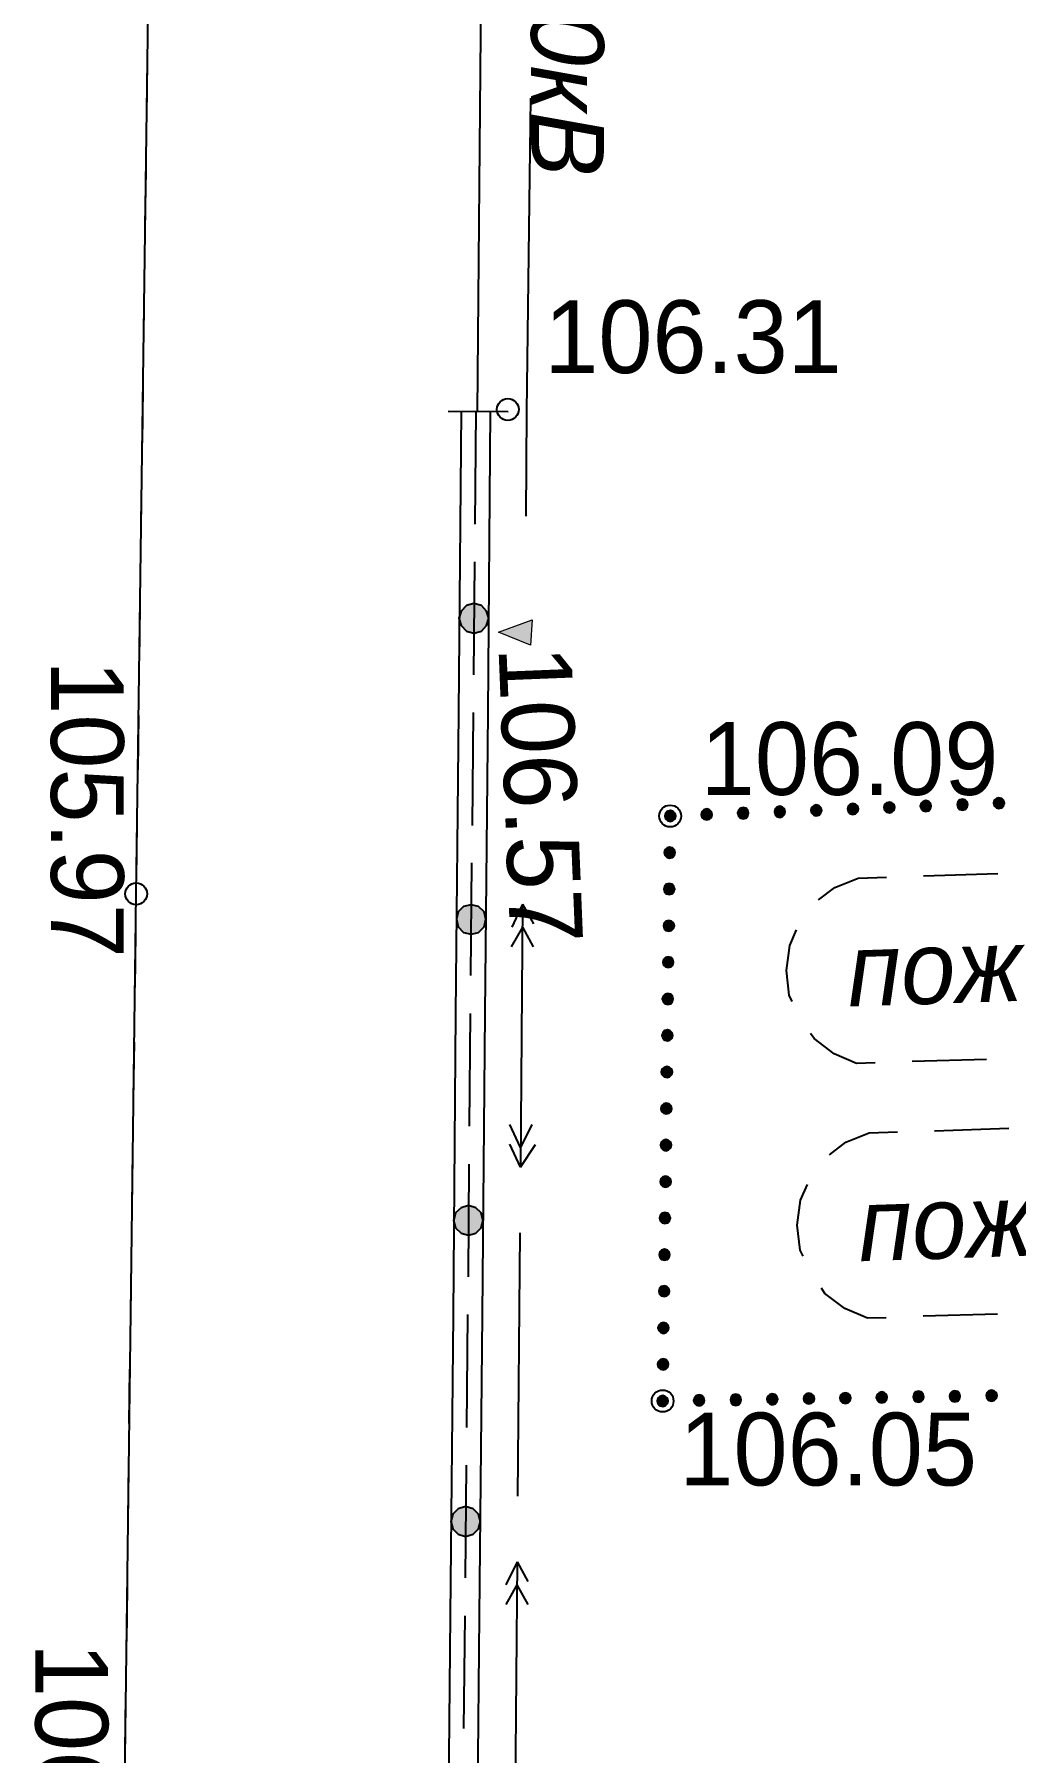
# Model space of a CAD drawing. Header units: millimetres. Extents: x 172667 to 1873135, y -274708 to 168495.
# Drawn here: x 1698227 to 1711711, y 47615 to 71223 of the extents above; entities that cross this region are included whole.
import ezdxf
from ezdxf.enums import TextEntityAlignment as Align

# ---------------------------------------------------------------- set-up
doc = ezdxf.new("R2010")
doc.units = ezdxf.units.MM
doc.layers.add('_ТОПО', color=253, linetype='Continuous')
doc.layers.add('SC007', color=7, linetype='Continuous')
doc.styles.add('1', font='', dxfattribs={"height": 0.000909972})
doc.styles.add('9', font='', dxfattribs={"height": 0.000909972})
doc.styles.add('F2', font='', dxfattribs={"height": 0.000909972})
doc.styles.get('1').set_extended_font_data('D431', italic=True)
doc.styles.get('9').set_extended_font_data('D431', italic=True)
doc.styles.get('F2').set_extended_font_data('D431')

# ---------------------------------------------------------------- blocks, each defined once
blk = doc.blocks.new('SYMBOL2060001')
at = {"layer": 'SC007'}
blk.add_circle((0, 0), 0.15, dxfattribs=at)
blk = doc.blocks.new('SYMBOL2060002')
at = {"true_color": 0x000000}
blk.add_hatch(color=18, dxfattribs=at).paths.add_polyline_path([(0.15, 0.45), (0, 0), (-0.2, 0.45)])
at = {"color": 18, "linetype": 'Continuous', "lineweight": 0, "true_color": 0x000000, "flags": 128}
blk.add_lwpolyline([(0.15, 0.45), (0, 0), (-0.2, 0.45), (0.15, 0.45), (0.15, 0.45)], close=True, dxfattribs=at)

msp = doc.modelspace()

# ---------------------------------------------------------------- hatches: boundary and pattern name
at = {"layer": '_ТОПО', "linetype": 'ByBlock', "lineweight": -2}
for points in [[(1704266.2, 62995.1), (1704371.2, 63025.1), (1704441.2, 63100.1), (1704471.2, 63200.1), (1704441.2, 63300.1), (1704371.2, 63375.1), (1704266.2, 63405.1), (1704166.2, 63375.1), (1704091.2, 63300.1), (1704061.2, 63200.1), (1704091.2, 63100.1), (1704166.2, 63025.1)], [(1709976.2, 60525.1), (1710011.2, 60535.1), (1710041.2, 60565.1), (1710051.2, 60600.1), (1710041.2, 60640.1), (1710011.2, 60665.1), (1709976.2, 60675.1), (1709936.2, 60665.1), (1709911.2, 60640.1), (1709901.2, 60600.1), (1709911.2, 60565.1), (1709936.2, 60535.1)], [(1710476.2, 60545.1), (1710516.2, 60555.1), (1710541.2, 60585.1), (1710551.2, 60620.1), (1710541.2, 60660.1), (1710516.2, 60685.1), (1710476.2, 60695.1), (1710441.2, 60685.1), (1710411.2, 60660.1), (1710401.2, 60620.1), (1710411.2, 60585.1), (1710441.2, 60555.1)], [(1710981.2, 60565.1), (1711016.2, 60575.1), (1711046.2, 60605.1), (1711056.2, 60640.1), (1711046.2, 60680.1), (1711016.2, 60705.1), (1710981.2, 60715.1), (1710941.2, 60705.1), (1710916.2, 60680.1), (1710906.2, 60640.1), (1710916.2, 60605.1), (1710941.2, 60575.1)], [(1711481.2, 60585.1), (1711521.2, 60595.1), (1711546.2, 60625.1), (1711556.2, 60660.1), (1711546.2, 60700.1), (1711521.2, 60725.1), (1711481.2, 60735.1), (1711446.2, 60725.1), (1711416.2, 60700.1), (1711406.2, 60660.1), (1711416.2, 60625.1), (1711446.2, 60595.1)], [(1706966.2, 60410.1), (1707001.2, 60420.1), (1707031.2, 60445.1), (1707041.2, 60485.1), (1707031.2, 60520.1), (1707001.2, 60550.1), (1706966.2, 60560.1), (1706926.2, 60550.1), (1706901.2, 60520.1), (1706891.2, 60485.1), (1706901.2, 60445.1), (1706926.2, 60420.1)], [(1707466.2, 60430.1), (1707506.2, 60440.1), (1707531.2, 60465.1), (1707541.2, 60505.1), (1707531.2, 60540.1), (1707506.2, 60570.1), (1707466.2, 60580.1), (1707426.2, 60570.1), (1707401.2, 60540.1), (1707391.2, 60505.1), (1707401.2, 60465.1), (1707426.2, 60440.1)], [(1707966.2, 60445.1), (1708006.2, 60455.1), (1708031.2, 60485.1), (1708041.2, 60525.1), (1708031.2, 60560.1), (1708006.2, 60590.1), (1707966.2, 60600.1), (1707931.2, 60590.1), (1707901.2, 60560.1), (1707891.2, 60525.1), (1707901.2, 60485.1), (1707931.2, 60455.1)], [(1708471.2, 60465.1), (1708506.2, 60475.1), (1708536.2, 60505.1), (1708546.2, 60540.1), (1708536.2, 60580.1), (1708506.2, 60605.1), (1708471.2, 60620.1), (1708431.2, 60605.1), (1708406.2, 60580.1), (1708396.2, 60540.1), (1708406.2, 60505.1), (1708431.2, 60475.1)], [(1708971.2, 60485.1), (1709011.2, 60495.1), (1709036.2, 60525.1), (1709046.2, 60560.1), (1709036.2, 60600.1), (1709011.2, 60625.1), (1708971.2, 60635.1), (1708936.2, 60625.1), (1708906.2, 60600.1), (1708896.2, 60560.1), (1708906.2, 60525.1), (1708936.2, 60495.1)], [(1709476.2, 60505.1), (1709511.2, 60515.1), (1709541.2, 60545.1), (1709551.2, 60580.1), (1709541.2, 60620.1), (1709511.2, 60645.1), (1709476.2, 60655.1), (1709436.2, 60645.1), (1709411.2, 60620.1), (1709401.2, 60580.1), (1709411.2, 60545.1), (1709436.2, 60515.1)], [(1706956.2, 59905.1), (1706996.2, 59915.1), (1707021.2, 59945.1), (1707031.2, 59980.1), (1707021.2, 60020.1), (1706996.2, 60045.1), (1706956.2, 60055.1), (1706921.2, 60045.1), (1706891.2, 60020.1), (1706881.2, 59980.1), (1706891.2, 59945.1), (1706921.2, 59915.1)], [(1706951.2, 59405.1), (1706991.2, 59415.1), (1707016.2, 59440.1), (1707026.2, 59480.1), (1707016.2, 59515.1), (1706991.2, 59545.1), (1706951.2, 59555.1), (1706911.2, 59545.1), (1706886.2, 59515.1), (1706876.2, 59480.1), (1706886.2, 59440.1), (1706911.2, 59415.1)], [(1704231.2, 58860.1), (1704331.2, 58885.1), (1704406.2, 58960.1), (1704431.2, 59065.1), (1704406.2, 59165.1), (1704331.2, 59240.1), (1704231.2, 59265.1), (1704126.2, 59240.1), (1704051.2, 59165.1), (1704026.2, 59065.1), (1704051.2, 58960.1), (1704126.2, 58885.1)], [(1706946.2, 58900.1), (1706981.2, 58910.1), (1707011.2, 58940.1), (1707021.2, 58975.1), (1707011.2, 59015.1), (1706981.2, 59040.1), (1706946.2, 59050.1), (1706906.2, 59040.1), (1706881.2, 59015.1), (1706871.2, 58975.1), (1706881.2, 58940.1), (1706906.2, 58910.1)], [(1706936.2, 58400.1), (1706976.2, 58410.1), (1707001.2, 58435.1), (1707011.2, 58475.1), (1707001.2, 58510.1), (1706976.2, 58540.1), (1706936.2, 58550.1), (1706901.2, 58540.1), (1706871.2, 58510.1), (1706861.2, 58475.1), (1706871.2, 58435.1), (1706901.2, 58410.1)], [(1706931.2, 57895.1), (1706971.2, 57905.1), (1706996.2, 57935.1), (1707006.2, 57970.1), (1706996.2, 58010.1), (1706971.2, 58035.1), (1706931.2, 58045.1), (1706896.2, 58035.1), (1706866.2, 58010.1), (1706856.2, 57970.1), (1706866.2, 57935.1), (1706896.2, 57905.1)], [(1706926.2, 57395.1), (1706961.2, 57405.1), (1706991.2, 57430.1), (1707001.2, 57470.1), (1706991.2, 57505.1), (1706961.2, 57535.1), (1706926.2, 57545.1), (1706886.2, 57535.1), (1706861.2, 57505.1), (1706851.2, 57470.1), (1706861.2, 57430.1), (1706886.2, 57405.1)], [(1706921.2, 56890.1), (1706956.2, 56900.1), (1706986.2, 56930.1), (1706996.2, 56965.1), (1706986.2, 57005.1), (1706956.2, 57030.1), (1706921.2, 57040.1), (1706881.2, 57030.1), (1706851.2, 57005.1), (1706841.2, 56965.1), (1706851.2, 56930.1), (1706881.2, 56900.1)], [(1706911.2, 56390.1), (1706951.2, 56400.1), (1706976.2, 56425.1), (1706986.2, 56465.1), (1706976.2, 56500.1), (1706951.2, 56530.1), (1706911.2, 56540.1), (1706876.2, 56530.1), (1706846.2, 56500.1), (1706836.2, 56465.1), (1706846.2, 56425.1), (1706876.2, 56400.1)], [(1706906.2, 55885.1), (1706941.2, 55895.1), (1706971.2, 55925.1), (1706981.2, 55960.1), (1706971.2, 56000.1), (1706941.2, 56025.1), (1706906.2, 56040.1), (1706866.2, 56025.1), (1706841.2, 56000.1), (1706831.2, 55960.1), (1706841.2, 55925.1), (1706866.2, 55895.1)], [(1706901.2, 55385.1), (1706936.2, 55395.1), (1706966.2, 55420.1), (1706976.2, 55460.1), (1706966.2, 55500.1), (1706936.2, 55525.1), (1706901.2, 55535.1), (1706861.2, 55525.1), (1706836.2, 55500.1), (1706826.2, 55460.1), (1706836.2, 55420.1), (1706861.2, 55395.1)], [(1704191.2, 54725.1), (1704291.2, 54750.1), (1704366.2, 54825.1), (1704396.2, 54925.1), (1704366.2, 55030.1), (1704291.2, 55100.1), (1704191.2, 55130.1), (1704091.2, 55100.1), (1704016.2, 55030.1), (1703986.2, 54925.1), (1704016.2, 54825.1), (1704091.2, 54750.1)], [(1706891.2, 54885.1), (1706931.2, 54895.1), (1706956.2, 54920.1), (1706966.2, 54960.1), (1706956.2, 54995.1), (1706931.2, 55025.1), (1706891.2, 55035.1), (1706856.2, 55025.1), (1706826.2, 54995.1), (1706816.2, 54960.1), (1706826.2, 54920.1), (1706856.2, 54895.1)], [(1706886.2, 54380.1), (1706926.2, 54390.1), (1706951.2, 54420.1), (1706961.2, 54455.1), (1706951.2, 54495.1), (1706926.2, 54520.1), (1706886.2, 54530.1), (1706846.2, 54520.1), (1706821.2, 54495.1), (1706811.2, 54455.1), (1706821.2, 54420.1), (1706846.2, 54390.1)], [(1706881.2, 53880.1), (1706916.2, 53890.1), (1706946.2, 53915.1), (1706956.2, 53955.1), (1706946.2, 53990.1), (1706916.2, 54020.1), (1706881.2, 54030.1), (1706841.2, 54020.1), (1706816.2, 53990.1), (1706806.2, 53955.1), (1706816.2, 53915.1), (1706841.2, 53890.1)], [(1706871.2, 53375.1), (1706911.2, 53385.1), (1706936.2, 53415.1), (1706946.2, 53450.1), (1706936.2, 53490.1), (1706911.2, 53515.1), (1706871.2, 53525.1), (1706836.2, 53515.1), (1706806.2, 53490.1), (1706796.2, 53450.1), (1706806.2, 53415.1), (1706836.2, 53385.1)], [(1706866.2, 52875.1), (1706906.2, 52885.1), (1706931.2, 52910.1), (1706941.2, 52950.1), (1706931.2, 52985.1), (1706906.2, 53015.1), (1706866.2, 53025.1), (1706831.2, 53015.1), (1706801.2, 52985.1), (1706791.2, 52950.1), (1706801.2, 52910.1), (1706831.2, 52885.1)], [(1706861.2, 52370.1), (1706896.2, 52380.1), (1706926.2, 52410.1), (1706936.2, 52445.1), (1706926.2, 52485.1), (1706896.2, 52510.1), (1706861.2, 52520.1), (1706821.2, 52510.1), (1706796.2, 52485.1), (1706786.2, 52445.1), (1706796.2, 52410.1), (1706821.2, 52380.1)], [(1707361.2, 52380.1), (1707401.2, 52390.1), (1707426.2, 52415.1), (1707436.2, 52455.1), (1707426.2, 52490.1), (1707401.2, 52520.1), (1707361.2, 52530.1), (1707326.2, 52520.1), (1707296.2, 52490.1), (1707286.2, 52455.1), (1707296.2, 52415.1), (1707326.2, 52390.1)], [(1707866.2, 52385.1), (1707901.2, 52395.1), (1707931.2, 52425.1), (1707941.2, 52460.1), (1707931.2, 52500.1), (1707901.2, 52530.1), (1707866.2, 52540.1), (1707826.2, 52530.1), (1707801.2, 52500.1), (1707791.2, 52460.1), (1707801.2, 52425.1), (1707826.2, 52395.1)], [(1708366.2, 52395.1), (1708406.2, 52405.1), (1708431.2, 52435.1), (1708441.2, 52470.1), (1708431.2, 52510.1), (1708406.2, 52535.1), (1708366.2, 52545.1), (1708331.2, 52535.1), (1708301.2, 52510.1), (1708291.2, 52470.1), (1708301.2, 52435.1), (1708331.2, 52405.1)], [(1708871.2, 52405.1), (1708906.2, 52415.1), (1708936.2, 52440.1), (1708946.2, 52480.1), (1708936.2, 52515.1), (1708906.2, 52545.1), (1708871.2, 52555.1), (1708831.2, 52545.1), (1708806.2, 52515.1), (1708796.2, 52480.1), (1708806.2, 52440.1), (1708831.2, 52415.1)], [(1709371.2, 52410.1), (1709411.2, 52420.1), (1709436.2, 52450.1), (1709446.2, 52485.1), (1709436.2, 52525.1), (1709411.2, 52550.1), (1709371.2, 52560.1), (1709331.2, 52550.1), (1709306.2, 52525.1), (1709296.2, 52485.1), (1709306.2, 52450.1), (1709331.2, 52420.1)], [(1709871.2, 52420.1), (1709911.2, 52430.1), (1709936.2, 52460.1), (1709946.2, 52495.1), (1709936.2, 52535.1), (1709911.2, 52560.1), (1709871.2, 52570.1), (1709836.2, 52560.1), (1709806.2, 52535.1), (1709796.2, 52495.1), (1709806.2, 52460.1), (1709836.2, 52430.1)], [(1710376.2, 52430.1), (1710411.2, 52440.1), (1710441.2, 52465.1), (1710451.2, 52505.1), (1710441.2, 52540.1), (1710411.2, 52570.1), (1710376.2, 52580.1), (1710336.2, 52570.1), (1710311.2, 52540.1), (1710301.2, 52505.1), (1710311.2, 52465.1), (1710336.2, 52440.1)], [(1710876.2, 52435.1), (1710916.2, 52445.1), (1710941.2, 52475.1), (1710951.2, 52510.1), (1710941.2, 52550.1), (1710916.2, 52575.1), (1710876.2, 52585.1), (1710841.2, 52575.1), (1710811.2, 52550.1), (1710801.2, 52510.1), (1710811.2, 52475.1), (1710841.2, 52445.1)], [(1711381.2, 52445.1), (1711416.2, 52455.1), (1711446.2, 52485.1), (1711456.2, 52520.1), (1711446.2, 52560.1), (1711416.2, 52585.1), (1711381.2, 52595.1), (1711341.2, 52585.1), (1711316.2, 52560.1), (1711306.2, 52520.1), (1711316.2, 52485.1), (1711341.2, 52455.1)], [(1704151.2, 50585.1), (1704256.2, 50615.1), (1704331.2, 50690.1), (1704356.2, 50790.1), (1704331.2, 50890.1), (1704256.2, 50965.1), (1704151.2, 50995.1), (1704051.2, 50965.1), (1703976.2, 50890.1), (1703951.2, 50790.1), (1703976.2, 50690.1), (1704051.2, 50615.1)]]:
    msp.add_hatch(color=8, dxfattribs=at).paths.add_polyline_path(points)

# ---------------------------------------------------------------- linework, layer by layer
at = {"layer": '_ТОПО', "color": 8, "linetype": 'ByBlock', "lineweight": -2}
for p, q in [((1704389.2, 74792.5, 105965.7), (1704311.2, 66042.7, 105718)), ((1699771.2, 70100.1, 104683.5), (1699781.2, 70850.1, 104683.5)), ((1699751.2, 68605.1, 104683.5), (1699761.2, 69350.1, 104683.5)), ((1699731.2, 67105.1, 104683.5), (1699741.2, 67855.1, 104683.5)), ((1699711.2, 65610.1, 104683.5), (1699721.2, 66355.1, 104683.5)), ((1703911.2, 66046.2, 105841.8), (1704736.2, 66038.9, 105841.8)), ((1704091.2, 66045.1, 106311.5), (1704056.2, 61910.1, 106297.9)), ((1704291.2, 66045.1, 106312.3), (1704281.2, 64495.1, 106307.3)), ((1704291.2, 66045.1, 106312.3), (1704281.2, 64495.1, 106307.3)), ((1704491.2, 66045.1, 106313), (1704456.2, 61905.1, 106297.9)), ((1699691.2, 64110.1, 104683.5), (1699701.2, 64860.1, 104683.5)), ((1704276.2, 63975.1, 106305.4), (1704261.2, 62425.1, 106299.8)), ((1704276.2, 63975.1, 106305.4), (1704261.2, 62425.1, 106299.8)), ((1699671.2, 62615.1, 104683.5), (1699681.2, 63365.1, 104683.5)), ((1699651.2, 61120.1, 104683.5), (1699661.2, 61865.1, 104683.5)), ((1704056.2, 61910.1, 106297.9), (1704016.2, 57770.1, 106282.8)), ((1704256.2, 61905.1, 106297.9), (1704241.2, 60355.1, 106292.3)), ((1704256.2, 61905.1, 106297.9), (1704241.2, 60355.1, 106292.3)), ((1704456.2, 61905.1, 106297.9), (1704416.2, 57770.1, 106282.9)), ((1699631.2, 59620.1, 104683.5), (1699641.2, 60370.1, 104683.5)), ((1704236.2, 59840.1, 106290.4), (1704221.2, 58290.1, 106284.7)), ((1704236.2, 59840.1, 106290.4), (1704221.2, 58290.1, 106284.7)), ((1710446.2, 59660.1, 104980.2), (1711466.2, 59695.1, 104980.2)), ((1704936.2, 59270.1, 106242), (1704786.2, 58955.1, 106242)), ((1704936.2, 59270.1, 106242), (1704906.2, 55660.1, 106242)), ((1704936.2, 59270.1, 106242), (1705086.2, 59000.1, 106242)), ((1699611.2, 58125.1, 104683.5), (1699621.2, 58875.1, 104683.5)), ((1704936.2, 58955.1, 106242), (1704781.2, 58685.1, 106242)), ((1704936.2, 58955.1, 106242), (1705081.2, 58685.1, 106242)), ((1704016.2, 57770.1, 106282.8), (1703981.2, 53635.1, 106267.8)), ((1704216.2, 57770.1, 106282.8), (1704201.2, 56220.1, 106277.2)), ((1704216.2, 57770.1, 106282.8), (1704201.2, 56220.1, 106277.2)), ((1704416.2, 57770.1, 106282.9), (1704381.2, 53630.1, 106267.8)), ((1699591.2, 56625.1, 104683.5), (1699601.2, 57375.1, 104683.5)), ((1711311.2, 57140.1, 104980.2), (1710291.2, 57110.1, 104980.2)), ((1710596.2, 56160.1, 104980.2), (1711616.2, 56195.1, 104980.2)), ((1704906.2, 55660.1, 106242), (1704761.2, 55975.1, 106242)), ((1704906.2, 55660.1, 106242), (1705111.2, 55970.1, 106242)), ((1699571.2, 55130.1, 104683.5), (1699581.2, 55880.1, 104683.5)), ((1704196.2, 55700.1, 106275.3), (1704186.2, 54150.1, 106269.6)), ((1704196.2, 55700.1, 106275.3), (1704186.2, 54150.1, 106269.6)), ((1704896.2, 54755.1, 106242), (1704866.2, 51140.1, 106242)), ((1699551.2, 53635.1, 104683.5), (1699561.2, 54380.1, 104683.5)), ((1703981.2, 53635.1, 106267.8), (1703941.2, 49500.1, 106252.7)), ((1704181.2, 53635.1, 106267.8), (1704166.2, 52080.1, 106262.1)), ((1704181.2, 53635.1, 106267.8), (1704166.2, 52080.1, 106262.1)), ((1704381.2, 53630.1, 106267.8), (1704341.2, 49495.1, 106252.7)), ((1711461.2, 53640.1, 104980.2), (1710441.2, 53610.1, 104980.2)), ((1699531.2, 52135.1, 104683.5), (1699541.2, 52885.1, 104683.5)), ((1704161.2, 51565.1, 106260.2), (1704146.2, 50015.1, 106254.6)), ((1704161.2, 51565.1, 106260.2), (1704146.2, 50015.1, 106254.6)), ((1699516.2, 50640.1, 104683.5), (1699521.2, 51390.1, 104683.5)), ((1704861.2, 50235.1, 106242), (1704706.2, 49920.1, 106242)), ((1704861.2, 50235.1, 106242), (1704831.2, 46620.1, 106242)), ((1704861.2, 50235.1, 106242), (1705006.2, 49965.1, 106242)), ((1699496.2, 49140.1, 104683.5), (1699506.2, 49890.1, 104683.5)), ((1704856.2, 49920.1, 106242), (1704706.2, 49650.1, 106242)), ((1704856.2, 49920.1, 106242), (1705006.2, 49650.1, 106242)), ((1703941.2, 49500.1, 106252.7), (1703901.2, 45360.1, 106237.6)), ((1704141.2, 49495.1, 106252.7), (1704126.2, 47945.1, 106247)), ((1704141.2, 49495.1, 106252.7), (1704126.2, 47945.1, 106247)), ((1704341.2, 49495.1, 106252.7), (1704301.2, 45360.1, 106237.6)), ((1699476.2, 47645.1, 104683.5), (1699486.2, 48395.1, 104683.5))]:
    msp.add_line(p, q, dxfattribs=at)
at = {"layer": '_ТОПО', "color": 8, "linetype": 'ByBlock', "lineweight": -2, "flags": 128}
for points, elevation in [([(1700068.2, 18713.1), (1701442.2, 19343.1), (1699594.2, 32694.1), (1699451.2, 45754.1), (1699626.2, 59414.1), (1699819.2, 73553.1), (1700248.2, 87221.1), (1700273.8, 93297.9)], 104683.5), ([(1705046.2, 70345.1), (1704991.2, 66040.1), (1704981.2, 64605.1)], 106242), ([(1709001.2, 59330.1), (1709226.2, 59500.1), (1709546.2, 59630.1), (1709936.2, 59645.1)], 104980.2), ([(1708641.2, 57935.1), (1708601.2, 58020.1), (1708561.2, 58360.1), (1708606.2, 58705.1), (1708701.2, 58920.1)], 104980.2), ([(1709781.2, 57090.1), (1709526.2, 57085.1), (1709216.2, 57215.1), (1708941.2, 57425.1), (1708891.2, 57495.1)], 104980.2), ([(1705061.2, 56245.1), (1704906.2, 55930.1), (1704761.2, 56245.1)], 106242), ([(1709151.2, 55830.1), (1709376.2, 56000.1), (1709696.2, 56130.1), (1710086.2, 56145.1)], 104980.2), ([(1708791.2, 54435.1), (1708751.2, 54520.1), (1708711.2, 54860.1), (1708756.2, 55205.1), (1708851.2, 55420.1)], 104980.2), ([(1709931.2, 53590.1), (1709676.2, 53585.1), (1709366.2, 53715.1), (1709091.2, 53925.1), (1709041.2, 53995.1)], 104980.2)]:
    msp.add_lwpolyline(points, dxfattribs=dict(at, elevation=elevation))
for points, elevation in [([(1704266.2, 62995.1), (1704371.2, 63025.1), (1704441.2, 63100.1), (1704471.2, 63200.1), (1704441.2, 63300.1), (1704371.2, 63375.1), (1704266.2, 63405.1), (1704166.2, 63375.1), (1704091.2, 63300.1), (1704061.2, 63200.1), (1704091.2, 63100.1), (1704166.2, 63025.1), (1704266.2, 62995.1)], 106302.6), ([(1704266.2, 62995.1), (1704371.2, 63025.1), (1704441.2, 63100.1), (1704471.2, 63200.1), (1704441.2, 63300.1), (1704371.2, 63375.1), (1704266.2, 63405.1), (1704166.2, 63375.1), (1704091.2, 63300.1), (1704061.2, 63200.1), (1704091.2, 63100.1), (1704166.2, 63025.1), (1704266.2, 62995.1)], 106215), ([(1709976.2, 60525.1), (1710011.2, 60535.1), (1710041.2, 60565.1), (1710051.2, 60600.1), (1710041.2, 60640.1), (1710011.2, 60665.1), (1709976.2, 60675.1), (1709936.2, 60665.1), (1709911.2, 60640.1), (1709901.2, 60600.1), (1709911.2, 60565.1), (1709936.2, 60535.1), (1709976.2, 60525.1)], 106110.5), ([(1709976.2, 60525.1), (1710011.2, 60535.1), (1710041.2, 60565.1), (1710051.2, 60600.1), (1710041.2, 60640.1), (1710011.2, 60665.1), (1709976.2, 60675.1), (1709936.2, 60665.1), (1709911.2, 60640.1), (1709901.2, 60600.1), (1709911.2, 60565.1), (1709936.2, 60535.1), (1709976.2, 60525.1)], 106110.5), ([(1710476.2, 60545.1), (1710516.2, 60555.1), (1710541.2, 60585.1), (1710551.2, 60620.1), (1710541.2, 60660.1), (1710516.2, 60685.1), (1710476.2, 60695.1), (1710441.2, 60685.1), (1710411.2, 60660.1), (1710401.2, 60620.1), (1710411.2, 60585.1), (1710441.2, 60555.1), (1710476.2, 60545.1)], 106110.5), ([(1710476.2, 60545.1), (1710516.2, 60555.1), (1710541.2, 60585.1), (1710551.2, 60620.1), (1710541.2, 60660.1), (1710516.2, 60685.1), (1710476.2, 60695.1), (1710441.2, 60685.1), (1710411.2, 60660.1), (1710401.2, 60620.1), (1710411.2, 60585.1), (1710441.2, 60555.1), (1710476.2, 60545.1)], 106110.5), ([(1710981.2, 60565.1), (1711016.2, 60575.1), (1711046.2, 60605.1), (1711056.2, 60640.1), (1711046.2, 60680.1), (1711016.2, 60705.1), (1710981.2, 60715.1), (1710941.2, 60705.1), (1710916.2, 60680.1), (1710906.2, 60640.1), (1710916.2, 60605.1), (1710941.2, 60575.1), (1710981.2, 60565.1)], 106110.5), ([(1710981.2, 60565.1), (1711016.2, 60575.1), (1711046.2, 60605.1), (1711056.2, 60640.1), (1711046.2, 60680.1), (1711016.2, 60705.1), (1710981.2, 60715.1), (1710941.2, 60705.1), (1710916.2, 60680.1), (1710906.2, 60640.1), (1710916.2, 60605.1), (1710941.2, 60575.1), (1710981.2, 60565.1)], 106110.5), ([(1711481.2, 60585.1), (1711521.2, 60595.1), (1711546.2, 60625.1), (1711556.2, 60660.1), (1711546.2, 60700.1), (1711521.2, 60725.1), (1711481.2, 60735.1), (1711446.2, 60725.1), (1711416.2, 60700.1), (1711406.2, 60660.1), (1711416.2, 60625.1), (1711446.2, 60595.1), (1711481.2, 60585.1)], 106110.5), ([(1711481.2, 60585.1), (1711521.2, 60595.1), (1711546.2, 60625.1), (1711556.2, 60660.1), (1711546.2, 60700.1), (1711521.2, 60725.1), (1711481.2, 60735.1), (1711446.2, 60725.1), (1711416.2, 60700.1), (1711406.2, 60660.1), (1711416.2, 60625.1), (1711446.2, 60595.1), (1711481.2, 60585.1)], 106110.5), ([(1706966.2, 60410.1), (1707001.2, 60420.1), (1707031.2, 60445.1), (1707041.2, 60485.1), (1707031.2, 60520.1), (1707001.2, 60550.1), (1706966.2, 60560.1), (1706926.2, 60550.1), (1706901.2, 60520.1), (1706891.2, 60485.1), (1706901.2, 60445.1), (1706926.2, 60420.1), (1706966.2, 60410.1)], 106110.5), ([(1706966.2, 60410.1), (1707001.2, 60420.1), (1707031.2, 60445.1), (1707041.2, 60485.1), (1707031.2, 60520.1), (1707001.2, 60550.1), (1706966.2, 60560.1), (1706926.2, 60550.1), (1706901.2, 60520.1), (1706891.2, 60485.1), (1706901.2, 60445.1), (1706926.2, 60420.1), (1706966.2, 60410.1)], 106110.5), ([(1707466.2, 60430.1), (1707506.2, 60440.1), (1707531.2, 60465.1), (1707541.2, 60505.1), (1707531.2, 60540.1), (1707506.2, 60570.1), (1707466.2, 60580.1), (1707426.2, 60570.1), (1707401.2, 60540.1), (1707391.2, 60505.1), (1707401.2, 60465.1), (1707426.2, 60440.1), (1707466.2, 60430.1)], 106110.5), ([(1707466.2, 60430.1), (1707506.2, 60440.1), (1707531.2, 60465.1), (1707541.2, 60505.1), (1707531.2, 60540.1), (1707506.2, 60570.1), (1707466.2, 60580.1), (1707426.2, 60570.1), (1707401.2, 60540.1), (1707391.2, 60505.1), (1707401.2, 60465.1), (1707426.2, 60440.1), (1707466.2, 60430.1)], 106110.5), ([(1707966.2, 60445.1), (1708006.2, 60455.1), (1708031.2, 60485.1), (1708041.2, 60525.1), (1708031.2, 60560.1), (1708006.2, 60590.1), (1707966.2, 60600.1), (1707931.2, 60590.1), (1707901.2, 60560.1), (1707891.2, 60525.1), (1707901.2, 60485.1), (1707931.2, 60455.1), (1707966.2, 60445.1)], 106110.5), ([(1707966.2, 60445.1), (1708006.2, 60455.1), (1708031.2, 60485.1), (1708041.2, 60525.1), (1708031.2, 60560.1), (1708006.2, 60590.1), (1707966.2, 60600.1), (1707931.2, 60590.1), (1707901.2, 60560.1), (1707891.2, 60525.1), (1707901.2, 60485.1), (1707931.2, 60455.1), (1707966.2, 60445.1)], 106110.5), ([(1708471.2, 60465.1), (1708506.2, 60475.1), (1708536.2, 60505.1), (1708546.2, 60540.1), (1708536.2, 60580.1), (1708506.2, 60605.1), (1708471.2, 60620.1), (1708431.2, 60605.1), (1708406.2, 60580.1), (1708396.2, 60540.1), (1708406.2, 60505.1), (1708431.2, 60475.1), (1708471.2, 60465.1)], 106110.5), ([(1708471.2, 60465.1), (1708506.2, 60475.1), (1708536.2, 60505.1), (1708546.2, 60540.1), (1708536.2, 60580.1), (1708506.2, 60605.1), (1708471.2, 60620.1), (1708431.2, 60605.1), (1708406.2, 60580.1), (1708396.2, 60540.1), (1708406.2, 60505.1), (1708431.2, 60475.1), (1708471.2, 60465.1)], 106110.5), ([(1708971.2, 60485.1), (1709011.2, 60495.1), (1709036.2, 60525.1), (1709046.2, 60560.1), (1709036.2, 60600.1), (1709011.2, 60625.1), (1708971.2, 60635.1), (1708936.2, 60625.1), (1708906.2, 60600.1), (1708896.2, 60560.1), (1708906.2, 60525.1), (1708936.2, 60495.1), (1708971.2, 60485.1)], 106110.5), ([(1708971.2, 60485.1), (1709011.2, 60495.1), (1709036.2, 60525.1), (1709046.2, 60560.1), (1709036.2, 60600.1), (1709011.2, 60625.1), (1708971.2, 60635.1), (1708936.2, 60625.1), (1708906.2, 60600.1), (1708896.2, 60560.1), (1708906.2, 60525.1), (1708936.2, 60495.1), (1708971.2, 60485.1)], 106110.5), ([(1709476.2, 60505.1), (1709511.2, 60515.1), (1709541.2, 60545.1), (1709551.2, 60580.1), (1709541.2, 60620.1), (1709511.2, 60645.1), (1709476.2, 60655.1), (1709436.2, 60645.1), (1709411.2, 60620.1), (1709401.2, 60580.1), (1709411.2, 60545.1), (1709436.2, 60515.1), (1709476.2, 60505.1)], 106110.5), ([(1709476.2, 60505.1), (1709511.2, 60515.1), (1709541.2, 60545.1), (1709551.2, 60580.1), (1709541.2, 60620.1), (1709511.2, 60645.1), (1709476.2, 60655.1), (1709436.2, 60645.1), (1709411.2, 60620.1), (1709401.2, 60580.1), (1709411.2, 60545.1), (1709436.2, 60515.1), (1709476.2, 60505.1)], 106110.5), ([(1706956.2, 59905.1), (1706996.2, 59915.1), (1707021.2, 59945.1), (1707031.2, 59980.1), (1707021.2, 60020.1), (1706996.2, 60045.1), (1706956.2, 60055.1), (1706921.2, 60045.1), (1706891.2, 60020.1), (1706881.2, 59980.1), (1706891.2, 59945.1), (1706921.2, 59915.1), (1706956.2, 59905.1)], 106110.5), ([(1706956.2, 59905.1), (1706996.2, 59915.1), (1707021.2, 59945.1), (1707031.2, 59980.1), (1707021.2, 60020.1), (1706996.2, 60045.1), (1706956.2, 60055.1), (1706921.2, 60045.1), (1706891.2, 60020.1), (1706881.2, 59980.1), (1706891.2, 59945.1), (1706921.2, 59915.1), (1706956.2, 59905.1)], 106110.5), ([(1706951.2, 59405.1), (1706991.2, 59415.1), (1707016.2, 59440.1), (1707026.2, 59480.1), (1707016.2, 59515.1), (1706991.2, 59545.1), (1706951.2, 59555.1), (1706911.2, 59545.1), (1706886.2, 59515.1), (1706876.2, 59480.1), (1706886.2, 59440.1), (1706911.2, 59415.1), (1706951.2, 59405.1)], 106110.5), ([(1706951.2, 59405.1), (1706991.2, 59415.1), (1707016.2, 59440.1), (1707026.2, 59480.1), (1707016.2, 59515.1), (1706991.2, 59545.1), (1706951.2, 59555.1), (1706911.2, 59545.1), (1706886.2, 59515.1), (1706876.2, 59480.1), (1706886.2, 59440.1), (1706911.2, 59415.1), (1706951.2, 59405.1)], 106110.5), ([(1704231.2, 58860.1), (1704331.2, 58885.1), (1704406.2, 58960.1), (1704431.2, 59065.1), (1704406.2, 59165.1), (1704331.2, 59240.1), (1704231.2, 59265.1), (1704126.2, 59240.1), (1704051.2, 59165.1), (1704026.2, 59065.1), (1704051.2, 58960.1), (1704126.2, 58885.1), (1704231.2, 58860.1)], 106287.5), ([(1704231.2, 58860.1), (1704331.2, 58885.1), (1704406.2, 58960.1), (1704431.2, 59065.1), (1704406.2, 59165.1), (1704331.2, 59240.1), (1704231.2, 59265.1), (1704126.2, 59240.1), (1704051.2, 59165.1), (1704026.2, 59065.1), (1704051.2, 58960.1), (1704126.2, 58885.1), (1704231.2, 58860.1)], 106215), ([(1706946.2, 58900.1), (1706981.2, 58910.1), (1707011.2, 58940.1), (1707021.2, 58975.1), (1707011.2, 59015.1), (1706981.2, 59040.1), (1706946.2, 59050.1), (1706906.2, 59040.1), (1706881.2, 59015.1), (1706871.2, 58975.1), (1706881.2, 58940.1), (1706906.2, 58910.1), (1706946.2, 58900.1)], 106110.5), ([(1706946.2, 58900.1), (1706981.2, 58910.1), (1707011.2, 58940.1), (1707021.2, 58975.1), (1707011.2, 59015.1), (1706981.2, 59040.1), (1706946.2, 59050.1), (1706906.2, 59040.1), (1706881.2, 59015.1), (1706871.2, 58975.1), (1706881.2, 58940.1), (1706906.2, 58910.1), (1706946.2, 58900.1)], 106110.5), ([(1706936.2, 58400.1), (1706976.2, 58410.1), (1707001.2, 58435.1), (1707011.2, 58475.1), (1707001.2, 58510.1), (1706976.2, 58540.1), (1706936.2, 58550.1), (1706901.2, 58540.1), (1706871.2, 58510.1), (1706861.2, 58475.1), (1706871.2, 58435.1), (1706901.2, 58410.1), (1706936.2, 58400.1)], 106110.5), ([(1706936.2, 58400.1), (1706976.2, 58410.1), (1707001.2, 58435.1), (1707011.2, 58475.1), (1707001.2, 58510.1), (1706976.2, 58540.1), (1706936.2, 58550.1), (1706901.2, 58540.1), (1706871.2, 58510.1), (1706861.2, 58475.1), (1706871.2, 58435.1), (1706901.2, 58410.1), (1706936.2, 58400.1)], 106110.5), ([(1706931.2, 57895.1), (1706971.2, 57905.1), (1706996.2, 57935.1), (1707006.2, 57970.1), (1706996.2, 58010.1), (1706971.2, 58035.1), (1706931.2, 58045.1), (1706896.2, 58035.1), (1706866.2, 58010.1), (1706856.2, 57970.1), (1706866.2, 57935.1), (1706896.2, 57905.1), (1706931.2, 57895.1)], 106110.5), ([(1706931.2, 57895.1), (1706971.2, 57905.1), (1706996.2, 57935.1), (1707006.2, 57970.1), (1706996.2, 58010.1), (1706971.2, 58035.1), (1706931.2, 58045.1), (1706896.2, 58035.1), (1706866.2, 58010.1), (1706856.2, 57970.1), (1706866.2, 57935.1), (1706896.2, 57905.1), (1706931.2, 57895.1)], 106110.5), ([(1706926.2, 57395.1), (1706961.2, 57405.1), (1706991.2, 57430.1), (1707001.2, 57470.1), (1706991.2, 57505.1), (1706961.2, 57535.1), (1706926.2, 57545.1), (1706886.2, 57535.1), (1706861.2, 57505.1), (1706851.2, 57470.1), (1706861.2, 57430.1), (1706886.2, 57405.1), (1706926.2, 57395.1)], 106110.5), ([(1706926.2, 57395.1), (1706961.2, 57405.1), (1706991.2, 57430.1), (1707001.2, 57470.1), (1706991.2, 57505.1), (1706961.2, 57535.1), (1706926.2, 57545.1), (1706886.2, 57535.1), (1706861.2, 57505.1), (1706851.2, 57470.1), (1706861.2, 57430.1), (1706886.2, 57405.1), (1706926.2, 57395.1)], 106110.5), ([(1706921.2, 56890.1), (1706956.2, 56900.1), (1706986.2, 56930.1), (1706996.2, 56965.1), (1706986.2, 57005.1), (1706956.2, 57030.1), (1706921.2, 57040.1), (1706881.2, 57030.1), (1706851.2, 57005.1), (1706841.2, 56965.1), (1706851.2, 56930.1), (1706881.2, 56900.1), (1706921.2, 56890.1)], 106110.5), ([(1706921.2, 56890.1), (1706956.2, 56900.1), (1706986.2, 56930.1), (1706996.2, 56965.1), (1706986.2, 57005.1), (1706956.2, 57030.1), (1706921.2, 57040.1), (1706881.2, 57030.1), (1706851.2, 57005.1), (1706841.2, 56965.1), (1706851.2, 56930.1), (1706881.2, 56900.1), (1706921.2, 56890.1)], 106110.5), ([(1706911.2, 56390.1), (1706951.2, 56400.1), (1706976.2, 56425.1), (1706986.2, 56465.1), (1706976.2, 56500.1), (1706951.2, 56530.1), (1706911.2, 56540.1), (1706876.2, 56530.1), (1706846.2, 56500.1), (1706836.2, 56465.1), (1706846.2, 56425.1), (1706876.2, 56400.1), (1706911.2, 56390.1)], 106110.5), ([(1706911.2, 56390.1), (1706951.2, 56400.1), (1706976.2, 56425.1), (1706986.2, 56465.1), (1706976.2, 56500.1), (1706951.2, 56530.1), (1706911.2, 56540.1), (1706876.2, 56530.1), (1706846.2, 56500.1), (1706836.2, 56465.1), (1706846.2, 56425.1), (1706876.2, 56400.1), (1706911.2, 56390.1)], 106110.5), ([(1706906.2, 55885.1), (1706941.2, 55895.1), (1706971.2, 55925.1), (1706981.2, 55960.1), (1706971.2, 56000.1), (1706941.2, 56025.1), (1706906.2, 56040.1), (1706866.2, 56025.1), (1706841.2, 56000.1), (1706831.2, 55960.1), (1706841.2, 55925.1), (1706866.2, 55895.1), (1706906.2, 55885.1)], 106110.5), ([(1706906.2, 55885.1), (1706941.2, 55895.1), (1706971.2, 55925.1), (1706981.2, 55960.1), (1706971.2, 56000.1), (1706941.2, 56025.1), (1706906.2, 56040.1), (1706866.2, 56025.1), (1706841.2, 56000.1), (1706831.2, 55960.1), (1706841.2, 55925.1), (1706866.2, 55895.1), (1706906.2, 55885.1)], 106110.5), ([(1706901.2, 55385.1), (1706936.2, 55395.1), (1706966.2, 55420.1), (1706976.2, 55460.1), (1706966.2, 55500.1), (1706936.2, 55525.1), (1706901.2, 55535.1), (1706861.2, 55525.1), (1706836.2, 55500.1), (1706826.2, 55460.1), (1706836.2, 55420.1), (1706861.2, 55395.1), (1706901.2, 55385.1)], 106110.5), ([(1706901.2, 55385.1), (1706936.2, 55395.1), (1706966.2, 55420.1), (1706976.2, 55460.1), (1706966.2, 55500.1), (1706936.2, 55525.1), (1706901.2, 55535.1), (1706861.2, 55525.1), (1706836.2, 55500.1), (1706826.2, 55460.1), (1706836.2, 55420.1), (1706861.2, 55395.1), (1706901.2, 55385.1)], 106110.5), ([(1704191.2, 54725.1), (1704291.2, 54750.1), (1704366.2, 54825.1), (1704396.2, 54925.1), (1704366.2, 55030.1), (1704291.2, 55100.1), (1704191.2, 55130.1), (1704091.2, 55100.1), (1704016.2, 55030.1), (1703986.2, 54925.1), (1704016.2, 54825.1), (1704091.2, 54750.1), (1704191.2, 54725.1)], 106272.5), ([(1704191.2, 54725.1), (1704291.2, 54750.1), (1704366.2, 54825.1), (1704396.2, 54925.1), (1704366.2, 55030.1), (1704291.2, 55100.1), (1704191.2, 55130.1), (1704091.2, 55100.1), (1704016.2, 55030.1), (1703986.2, 54925.1), (1704016.2, 54825.1), (1704091.2, 54750.1), (1704191.2, 54725.1)], 106215), ([(1706891.2, 54885.1), (1706931.2, 54895.1), (1706956.2, 54920.1), (1706966.2, 54960.1), (1706956.2, 54995.1), (1706931.2, 55025.1), (1706891.2, 55035.1), (1706856.2, 55025.1), (1706826.2, 54995.1), (1706816.2, 54960.1), (1706826.2, 54920.1), (1706856.2, 54895.1), (1706891.2, 54885.1)], 106110.5), ([(1706891.2, 54885.1), (1706931.2, 54895.1), (1706956.2, 54920.1), (1706966.2, 54960.1), (1706956.2, 54995.1), (1706931.2, 55025.1), (1706891.2, 55035.1), (1706856.2, 55025.1), (1706826.2, 54995.1), (1706816.2, 54960.1), (1706826.2, 54920.1), (1706856.2, 54895.1), (1706891.2, 54885.1)], 106110.5), ([(1706886.2, 54380.1), (1706926.2, 54390.1), (1706951.2, 54420.1), (1706961.2, 54455.1), (1706951.2, 54495.1), (1706926.2, 54520.1), (1706886.2, 54530.1), (1706846.2, 54520.1), (1706821.2, 54495.1), (1706811.2, 54455.1), (1706821.2, 54420.1), (1706846.2, 54390.1), (1706886.2, 54380.1)], 106110.5), ([(1706886.2, 54380.1), (1706926.2, 54390.1), (1706951.2, 54420.1), (1706961.2, 54455.1), (1706951.2, 54495.1), (1706926.2, 54520.1), (1706886.2, 54530.1), (1706846.2, 54520.1), (1706821.2, 54495.1), (1706811.2, 54455.1), (1706821.2, 54420.1), (1706846.2, 54390.1), (1706886.2, 54380.1)], 106110.5), ([(1706881.2, 53880.1), (1706916.2, 53890.1), (1706946.2, 53915.1), (1706956.2, 53955.1), (1706946.2, 53990.1), (1706916.2, 54020.1), (1706881.2, 54030.1), (1706841.2, 54020.1), (1706816.2, 53990.1), (1706806.2, 53955.1), (1706816.2, 53915.1), (1706841.2, 53890.1), (1706881.2, 53880.1)], 106110.5), ([(1706881.2, 53880.1), (1706916.2, 53890.1), (1706946.2, 53915.1), (1706956.2, 53955.1), (1706946.2, 53990.1), (1706916.2, 54020.1), (1706881.2, 54030.1), (1706841.2, 54020.1), (1706816.2, 53990.1), (1706806.2, 53955.1), (1706816.2, 53915.1), (1706841.2, 53890.1), (1706881.2, 53880.1)], 106110.5), ([(1706871.2, 53375.1), (1706911.2, 53385.1), (1706936.2, 53415.1), (1706946.2, 53450.1), (1706936.2, 53490.1), (1706911.2, 53515.1), (1706871.2, 53525.1), (1706836.2, 53515.1), (1706806.2, 53490.1), (1706796.2, 53450.1), (1706806.2, 53415.1), (1706836.2, 53385.1), (1706871.2, 53375.1)], 106110.5), ([(1706871.2, 53375.1), (1706911.2, 53385.1), (1706936.2, 53415.1), (1706946.2, 53450.1), (1706936.2, 53490.1), (1706911.2, 53515.1), (1706871.2, 53525.1), (1706836.2, 53515.1), (1706806.2, 53490.1), (1706796.2, 53450.1), (1706806.2, 53415.1), (1706836.2, 53385.1), (1706871.2, 53375.1)], 106110.5), ([(1706866.2, 52875.1), (1706906.2, 52885.1), (1706931.2, 52910.1), (1706941.2, 52950.1), (1706931.2, 52985.1), (1706906.2, 53015.1), (1706866.2, 53025.1), (1706831.2, 53015.1), (1706801.2, 52985.1), (1706791.2, 52950.1), (1706801.2, 52910.1), (1706831.2, 52885.1), (1706866.2, 52875.1)], 106110.5), ([(1706866.2, 52875.1), (1706906.2, 52885.1), (1706931.2, 52910.1), (1706941.2, 52950.1), (1706931.2, 52985.1), (1706906.2, 53015.1), (1706866.2, 53025.1), (1706831.2, 53015.1), (1706801.2, 52985.1), (1706791.2, 52950.1), (1706801.2, 52910.1), (1706831.2, 52885.1), (1706866.2, 52875.1)], 106110.5), ([(1706861.2, 52370.1), (1706896.2, 52380.1), (1706926.2, 52410.1), (1706936.2, 52445.1), (1706926.2, 52485.1), (1706896.2, 52510.1), (1706861.2, 52520.1), (1706821.2, 52510.1), (1706796.2, 52485.1), (1706786.2, 52445.1), (1706796.2, 52410.1), (1706821.2, 52380.1), (1706861.2, 52370.1)], 106110.5), ([(1706861.2, 52370.1), (1706896.2, 52380.1), (1706926.2, 52410.1), (1706936.2, 52445.1), (1706926.2, 52485.1), (1706896.2, 52510.1), (1706861.2, 52520.1), (1706821.2, 52510.1), (1706796.2, 52485.1), (1706786.2, 52445.1), (1706796.2, 52410.1), (1706821.2, 52380.1), (1706861.2, 52370.1)], 106110.5), ([(1707361.2, 52380.1), (1707401.2, 52390.1), (1707426.2, 52415.1), (1707436.2, 52455.1), (1707426.2, 52490.1), (1707401.2, 52520.1), (1707361.2, 52530.1), (1707326.2, 52520.1), (1707296.2, 52490.1), (1707286.2, 52455.1), (1707296.2, 52415.1), (1707326.2, 52390.1), (1707361.2, 52380.1)], 106110.5), ([(1707361.2, 52380.1), (1707401.2, 52390.1), (1707426.2, 52415.1), (1707436.2, 52455.1), (1707426.2, 52490.1), (1707401.2, 52520.1), (1707361.2, 52530.1), (1707326.2, 52520.1), (1707296.2, 52490.1), (1707286.2, 52455.1), (1707296.2, 52415.1), (1707326.2, 52390.1), (1707361.2, 52380.1)], 106110.5), ([(1707866.2, 52385.1), (1707901.2, 52395.1), (1707931.2, 52425.1), (1707941.2, 52460.1), (1707931.2, 52500.1), (1707901.2, 52530.1), (1707866.2, 52540.1), (1707826.2, 52530.1), (1707801.2, 52500.1), (1707791.2, 52460.1), (1707801.2, 52425.1), (1707826.2, 52395.1), (1707866.2, 52385.1)], 106110.5), ([(1707866.2, 52385.1), (1707901.2, 52395.1), (1707931.2, 52425.1), (1707941.2, 52460.1), (1707931.2, 52500.1), (1707901.2, 52530.1), (1707866.2, 52540.1), (1707826.2, 52530.1), (1707801.2, 52500.1), (1707791.2, 52460.1), (1707801.2, 52425.1), (1707826.2, 52395.1), (1707866.2, 52385.1)], 106110.5), ([(1708366.2, 52395.1), (1708406.2, 52405.1), (1708431.2, 52435.1), (1708441.2, 52470.1), (1708431.2, 52510.1), (1708406.2, 52535.1), (1708366.2, 52545.1), (1708331.2, 52535.1), (1708301.2, 52510.1), (1708291.2, 52470.1), (1708301.2, 52435.1), (1708331.2, 52405.1), (1708366.2, 52395.1)], 106110.5), ([(1708366.2, 52395.1), (1708406.2, 52405.1), (1708431.2, 52435.1), (1708441.2, 52470.1), (1708431.2, 52510.1), (1708406.2, 52535.1), (1708366.2, 52545.1), (1708331.2, 52535.1), (1708301.2, 52510.1), (1708291.2, 52470.1), (1708301.2, 52435.1), (1708331.2, 52405.1), (1708366.2, 52395.1)], 106110.5), ([(1708871.2, 52405.1), (1708906.2, 52415.1), (1708936.2, 52440.1), (1708946.2, 52480.1), (1708936.2, 52515.1), (1708906.2, 52545.1), (1708871.2, 52555.1), (1708831.2, 52545.1), (1708806.2, 52515.1), (1708796.2, 52480.1), (1708806.2, 52440.1), (1708831.2, 52415.1), (1708871.2, 52405.1)], 106110.5), ([(1708871.2, 52405.1), (1708906.2, 52415.1), (1708936.2, 52440.1), (1708946.2, 52480.1), (1708936.2, 52515.1), (1708906.2, 52545.1), (1708871.2, 52555.1), (1708831.2, 52545.1), (1708806.2, 52515.1), (1708796.2, 52480.1), (1708806.2, 52440.1), (1708831.2, 52415.1), (1708871.2, 52405.1)], 106110.5), ([(1709371.2, 52410.1), (1709411.2, 52420.1), (1709436.2, 52450.1), (1709446.2, 52485.1), (1709436.2, 52525.1), (1709411.2, 52550.1), (1709371.2, 52560.1), (1709331.2, 52550.1), (1709306.2, 52525.1), (1709296.2, 52485.1), (1709306.2, 52450.1), (1709331.2, 52420.1), (1709371.2, 52410.1)], 106110.5), ([(1709371.2, 52410.1), (1709411.2, 52420.1), (1709436.2, 52450.1), (1709446.2, 52485.1), (1709436.2, 52525.1), (1709411.2, 52550.1), (1709371.2, 52560.1), (1709331.2, 52550.1), (1709306.2, 52525.1), (1709296.2, 52485.1), (1709306.2, 52450.1), (1709331.2, 52420.1), (1709371.2, 52410.1)], 106110.5), ([(1709871.2, 52420.1), (1709911.2, 52430.1), (1709936.2, 52460.1), (1709946.2, 52495.1), (1709936.2, 52535.1), (1709911.2, 52560.1), (1709871.2, 52570.1), (1709836.2, 52560.1), (1709806.2, 52535.1), (1709796.2, 52495.1), (1709806.2, 52460.1), (1709836.2, 52430.1), (1709871.2, 52420.1)], 106110.5), ([(1709871.2, 52420.1), (1709911.2, 52430.1), (1709936.2, 52460.1), (1709946.2, 52495.1), (1709936.2, 52535.1), (1709911.2, 52560.1), (1709871.2, 52570.1), (1709836.2, 52560.1), (1709806.2, 52535.1), (1709796.2, 52495.1), (1709806.2, 52460.1), (1709836.2, 52430.1), (1709871.2, 52420.1)], 106110.5), ([(1710376.2, 52430.1), (1710411.2, 52440.1), (1710441.2, 52465.1), (1710451.2, 52505.1), (1710441.2, 52540.1), (1710411.2, 52570.1), (1710376.2, 52580.1), (1710336.2, 52570.1), (1710311.2, 52540.1), (1710301.2, 52505.1), (1710311.2, 52465.1), (1710336.2, 52440.1), (1710376.2, 52430.1)], 106110.5), ([(1710376.2, 52430.1), (1710411.2, 52440.1), (1710441.2, 52465.1), (1710451.2, 52505.1), (1710441.2, 52540.1), (1710411.2, 52570.1), (1710376.2, 52580.1), (1710336.2, 52570.1), (1710311.2, 52540.1), (1710301.2, 52505.1), (1710311.2, 52465.1), (1710336.2, 52440.1), (1710376.2, 52430.1)], 106110.5), ([(1710876.2, 52435.1), (1710916.2, 52445.1), (1710941.2, 52475.1), (1710951.2, 52510.1), (1710941.2, 52550.1), (1710916.2, 52575.1), (1710876.2, 52585.1), (1710841.2, 52575.1), (1710811.2, 52550.1), (1710801.2, 52510.1), (1710811.2, 52475.1), (1710841.2, 52445.1), (1710876.2, 52435.1)], 106110.5), ([(1710876.2, 52435.1), (1710916.2, 52445.1), (1710941.2, 52475.1), (1710951.2, 52510.1), (1710941.2, 52550.1), (1710916.2, 52575.1), (1710876.2, 52585.1), (1710841.2, 52575.1), (1710811.2, 52550.1), (1710801.2, 52510.1), (1710811.2, 52475.1), (1710841.2, 52445.1), (1710876.2, 52435.1)], 106110.5), ([(1711381.2, 52445.1), (1711416.2, 52455.1), (1711446.2, 52485.1), (1711456.2, 52520.1), (1711446.2, 52560.1), (1711416.2, 52585.1), (1711381.2, 52595.1), (1711341.2, 52585.1), (1711316.2, 52560.1), (1711306.2, 52520.1), (1711316.2, 52485.1), (1711341.2, 52455.1), (1711381.2, 52445.1)], 106110.5), ([(1711381.2, 52445.1), (1711416.2, 52455.1), (1711446.2, 52485.1), (1711456.2, 52520.1), (1711446.2, 52560.1), (1711416.2, 52585.1), (1711381.2, 52595.1), (1711341.2, 52585.1), (1711316.2, 52560.1), (1711306.2, 52520.1), (1711316.2, 52485.1), (1711341.2, 52455.1), (1711381.2, 52445.1)], 106110.5), ([(1704151.2, 50585.1), (1704256.2, 50615.1), (1704331.2, 50690.1), (1704356.2, 50790.1), (1704331.2, 50890.1), (1704256.2, 50965.1), (1704151.2, 50995.1), (1704051.2, 50965.1), (1703976.2, 50890.1), (1703951.2, 50790.1), (1703976.2, 50690.1), (1704051.2, 50615.1), (1704151.2, 50585.1)], 106257.4), ([(1704151.2, 50585.1), (1704256.2, 50615.1), (1704331.2, 50690.1), (1704356.2, 50790.1), (1704331.2, 50890.1), (1704256.2, 50965.1), (1704151.2, 50995.1), (1704051.2, 50965.1), (1703976.2, 50890.1), (1703951.2, 50790.1), (1703976.2, 50690.1), (1704051.2, 50615.1), (1704151.2, 50585.1)], 106215)]:
    msp.add_lwpolyline(points, close=True, dxfattribs=dict(at, elevation=elevation))

# ---------------------------------------------------------------- block references
at = {"layer": '_ТОПО', "color": 8, "linetype": 'ByBlock', "lineweight": -2, "xscale": 1000, "yscale": 1000, "zscale": 1000}
for p in [(1704733.2, 66069.1, 106313), (1706964.2, 60483.1, 106085), (1699626.2, 59414.1, 105970), (1706860.2, 52446.1, 106051)]:
    msp.add_blockref('SYMBOL2060001', p, dxfattribs=at)
at = {"layer": '_ТОПО', "color": 8, "linetype": 'ByBlock', "lineweight": -2, "xscale": 999.9999999999999, "yscale": 999.9999999999999, "zscale": 999.9999999999999, "rotation": 266.339165}
msp.add_blockref('SYMBOL2060002', (1704604.2, 63010.1, 106672), dxfattribs=at)

# ---------------------------------------------------------------- texts
at = {"layer": '_ТОПО', "color": 8, "linetype": 'ByBlock', "lineweight": -2}
for s, rotation, style, p in [('10кВ', 270, '9', (1705553, 70776.9, 106242)), ('пож.рез.165м', 1.9, '1', (1713596.7, 58504.5, 105080.2)), ('пож.рез.165м', 1.9, '1', (1713746.7, 55004.5, 105080.2))]:
    msp.add_text(s, height=1000, rotation=rotation, dxfattribs=dict(at, style=style)).set_placement(p, align=Align.MIDDLE_CENTER)
at = {"layer": '_ТОПО', "color": 8, "linetype": 'ByBlock', "lineweight": -2, "style": 'F2'}
for s, p in [('106.31', (1705233.2, 67069.1, 106313)), ('106.09', (1707384.2, 61273.1, 106045)), ('106.05', (1707090.2, 51786.1, 106411))]:
    msp.add_text(s, height=1000, dxfattribs=at).set_placement(p, align=Align.MIDDLE_LEFT)
for s, rotation, p in [('106.57', 272.3, (1705104.2, 62820.1, 106822)), ('105.97', 270, (1698956.2, 62624.1, 89300)), ('106.04', 270, (1698741.2, 49124.1, 106050))]:
    msp.add_text(s, height=1000, rotation=rotation, dxfattribs=at).set_placement(p, align=Align.MIDDLE_LEFT)

doc.saveas('drawing.dxf')
